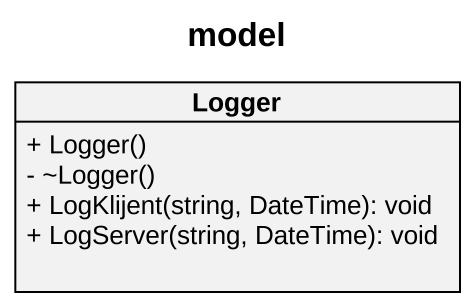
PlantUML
@startuml
title model
hide circle
hide empty members
skinparam classAttributeIconSize 0
class Logger {
  + Logger()
  - ~Logger()
  + LogKlijent(string, DateTime): void
  + LogServer(string, DateTime): void
}
@enduml
